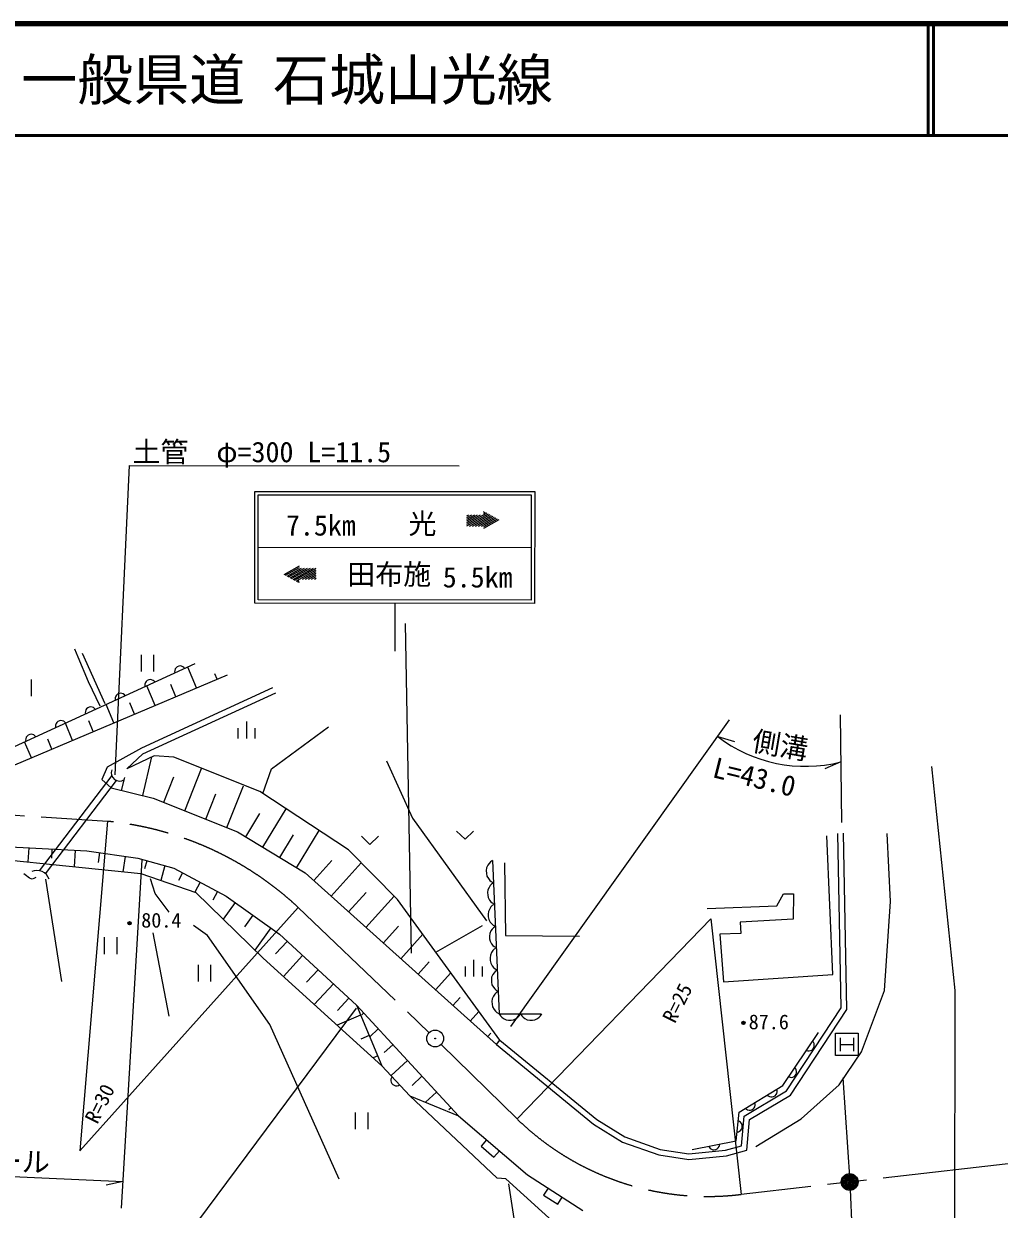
# Model space of a CAD drawing. Units: millimetres, scale not verified. Extents: x 40000 to 680000, y 20000 to 380000.
# Drawn here: x 216952 to 304115, y 274055 to 380000 of the extents above; entities that cross this region are included whole.
import ezdxf
from ezdxf.enums import TextEntityAlignment as Align

# ---------------------------------------------------------------- set-up
doc = ezdxf.new("R2010")
doc.units = ezdxf.units.MM
doc.header["$LTSCALE"] = 1000
doc.linetypes.add('CHAIN', pattern=[18.5, 12, -1.5, 3.5, -1.5])
for name, color, linetype, lineweight in [('M-BGD', 7, 'Continuous', 25), ('M-BGD-EXST', 7, 'Continuous', 25), ('M-BMK', 2, 'CHAIN', 13), ('M-BMK-OTRS', 5, 'Continuous', 25), ('M-BMK-SRVR', 3, 'Continuous', 25), ('M-STR-HTXT', 7, 'Continuous', 13), ('M-STR-STRC', 7, 'Continuous', 25), ('M-TTL', 2, 'Continuous', 140), ('M-TTL-LINE', 7, 'Continuous', 50)]:
    doc.layers.add(name, color=color, linetype=linetype, lineweight=lineweight)
doc.layers.add('M-TTL-TXT', color=7, linetype='Continuous')
doc.styles.add('ＭＳ ゴシック', font='')
doc.styles.get('ＭＳ ゴシック').set_extended_font_data('MS Gothic')

msp = doc.modelspace()

# ---------------------------------------------------------------- linework, layer by layer
at = {"layer": 'M-BGD'}
for p, q in [((222183, 323740), (224196, 319253)), ((227443, 323601), (227442, 322101)), ((228582, 322100), (228583, 323600)), ((232233, 322788), (213596, 314241)), ((230446, 322210), (230433, 322095)), ((230433, 322095), (230447, 321969)), ((230496, 322343), (230446, 322210)), ((230561, 322439), (230496, 322343)), ((230654, 322526), (230561, 322439)), ((230799, 322592), (230654, 322526)), ((230925, 322606), (230799, 322592)), ((231041, 322593), (230925, 322606)), ((231173, 322544), (231041, 322593)), ((231270, 322478), (231173, 322544)), ((231356, 322386), (231270, 322478)), ((232394, 320640), (231607, 322501)), ((213020, 312448), (235162, 321810)), ((217648, 319895), (217649, 321395)), ((227833, 321122), (227784, 320990)), ((227899, 321218), (227833, 321122)), ((227991, 321305), (227899, 321218)), ((228137, 321371), (227991, 321305)), ((228263, 321385), (228137, 321371)), ((228379, 321372), (228263, 321385)), ((228511, 321323), (228379, 321372)), ((228607, 321257), (228511, 321323)), ((228694, 321165), (228607, 321257)), ((234240, 321420), (234033, 321907)), ((225237, 319997), (225171, 319901)), ((225329, 320084), (225237, 319997)), ((225474, 320150), (225329, 320084)), ((225600, 320164), (225474, 320150)), ((225716, 320151), (225600, 320164)), ((225849, 320102), (225716, 320151)), ((225945, 320036), (225849, 320102)), ((226031, 319944), (225945, 320036)), ((239194, 320666), (227472, 315251)), ((227605, 314763), (239472, 320213)), ((227784, 320990), (227771, 320874)), ((227771, 320874), (227785, 320748)), ((228704, 319079), (227964, 320830)), ((230549, 319859), (230091, 320943)), ((222812, 318930), (222667, 318863)), ((222938, 318943), (222812, 318930)), ((223054, 318930), (222938, 318943)), ((223186, 318881), (223054, 318930)), ((225014, 317519), (224320, 319159)), ((225122, 319769), (225109, 319653)), ((225109, 319653), (225122, 319527)), ((225171, 319901), (225122, 319769)), ((226859, 318299), (226429, 319316)), ((222459, 318548), (222446, 318432)), ((222446, 318432), (222460, 318306)), ((222508, 318680), (222459, 318548)), ((222574, 318776), (222508, 318680)), ((222667, 318863), (222574, 318776)), ((223283, 318815), (223186, 318881)), ((223369, 318723), (223283, 318815)), ((219797, 317327), (219784, 317211)), ((219784, 317211), (219798, 317085)), ((219846, 317459), (219797, 317327)), ((219912, 317556), (219846, 317459)), ((220004, 317642), (219912, 317556)), ((220150, 317709), (220004, 317642)), ((220275, 317722), (220150, 317709)), ((220391, 317709), (220275, 317722)), ((220524, 317660), (220391, 317709)), ((220620, 317594), (220524, 317660)), ((220707, 317502), (220620, 317594)), ((221323, 315959), (220677, 317488)), ((223168, 316739), (222766, 317690)), ((236093, 317038), (236093, 316138)), ((236843, 317637), (236843, 316137)), ((237593, 317037), (237593, 316137)), ((239105, 313405), (244173, 317158)), ((217633, 314398), (217033, 315817)), ((217134, 316106), (217122, 315990)), ((217122, 315990), (217135, 315864)), ((217184, 316238), (217134, 316106)), ((217249, 316335), (217184, 316238)), ((217342, 316421), (217249, 316335)), ((217487, 316488), (217342, 316421)), ((217613, 316501), (217487, 316488)), ((217729, 316489), (217613, 316501)), ((217862, 316439), (217729, 316489)), ((217958, 316373), (217862, 316439)), ((218044, 316281), (217958, 316373)), ((219478, 315179), (219104, 316063)), ((227472, 315251), (224395, 313567)), ((226155, 313428), (227605, 314763)), ((228597, 314572), (226155, 313428)), ((227580, 311033), (228411, 314485)), ((230352, 314456), (228597, 314572)), ((238057, 311401), (230352, 314456)), ((249357, 314116), (251681, 309002)), ((224824, 312807), (218326, 304306)), ((224395, 313567), (223931, 312469)), ((225701, 311485), (225982, 312655)), ((229460, 310429), (230369, 312693)), ((231339, 309674), (232850, 313436)), ((238329, 311200), (239105, 313405)), ((218886, 304041), (225256, 312366)), ((223931, 312469), (224761, 311712)), ((224761, 311712), (228520, 310807)), ((235098, 308165), (236601, 311905)), ((228520, 310807), (236038, 307787)), ((233219, 308920), (234123, 311170)), ((245962, 306169), (238057, 311401)), ((236795, 307329), (238062, 309423)), ((238308, 306413), (240386, 309844)), ((251681, 309002), (258294, 299820)), ((181600, 308220), (222580, 306093)), ((236038, 307787), (242091, 304122)), ((239821, 305497), (241047, 307521)), ((241335, 304580), (243342, 307896)), ((247140, 307384), (247890, 306664)), ((247890, 306664), (248640, 307383)), ((255631, 307845), (256381, 307125)), ((256381, 307125), (257131, 307845)), ((289252, 295029), (288695, 307432)), ((289998, 292063), (289692, 307644)), ((290501, 291917), (290192, 307654)), ((294387, 301548), (294091, 307628)), ((206127, 306252), (227413, 304059)), ((217399, 306362), (217333, 305097)), ((219472, 306255), (219429, 305433)), ((221544, 306147), (221468, 304672)), ((222580, 306093), (227152, 305422)), ((223723, 305925), (223594, 305047)), ((226009, 305590), (225808, 304225)), ((227152, 305422), (230356, 304543)), ((227953, 305202), (227753, 304474)), ((242868, 303425), (244487, 305227)), ((250344, 301749), (245962, 306169)), ((258842, 305220), (258648, 305091)), ((258842, 305220), (259434, 291531)), ((229555, 304763), (229193, 303444)), ((230356, 304543), (235050, 302029)), ((231138, 304124), (230772, 303440)), ((242091, 304122), (259179, 288773)), ((244421, 302029), (247105, 305016)), ((258310, 304556), (258281, 304315)), ((258281, 304315), (258291, 304075)), ((258291, 304075), (258342, 303837)), ((258420, 304801), (258310, 304556)), ((258533, 304966), (258420, 304801)), ((258648, 305091), (258533, 304966)), ((259916, 305005), (259992, 298520)), ((217091, 303949), (216950, 304029)), ((217474, 303654), (217091, 303949)), ((217615, 303574), (217474, 303654)), ((217704, 303562), (217615, 303574)), ((217860, 303601), (217704, 303562)), ((218025, 303699), (217860, 303601)), ((220363, 294420), (218936, 303541)), ((227413, 304059), (232325, 302362)), ((228711, 302285), (228294, 303596)), ((232703, 303286), (232226, 302396)), ((258342, 303837), (258472, 303602)), ((258472, 303602), (258599, 303448)), ((258599, 303448), (258724, 303333)), ((258744, 303100), (258635, 302981)), ((258724, 303333), (258929, 303222)), ((258929, 303222), (258744, 303100)), ((229962, 300615), (228711, 302285)), ((232325, 302362), (238355, 296498)), ((234268, 302448), (233850, 301669)), ((235050, 302029), (239817, 298632)), ((245975, 300634), (247536, 302372)), ((247528, 299238), (250050, 302046)), ((258423, 302591), (258395, 302362)), ((258395, 302362), (258405, 302134)), ((258405, 302134), (258453, 301908)), ((258527, 302824), (258423, 302591)), ((258635, 302981), (258527, 302824)), ((284225, 301160), (284836, 302258)), ((284836, 302258), (285714, 302258)), ((285714, 302258), (285689, 299987)), ((235845, 301463), (234782, 299972)), ((259496, 289160), (250344, 301749)), ((258453, 301908), (258577, 301685)), ((258588, 300905), (258479, 300660)), ((258577, 301685), (258697, 301538)), ((258701, 301070), (258588, 300905)), ((258697, 301538), (258816, 301429)), ((258816, 301195), (258701, 301070)), ((258816, 301429), (259011, 301324)), ((259011, 301324), (258816, 301195)), ((278023, 300942), (284225, 301160)), ((293847, 293620), (294387, 301548)), ((237434, 300330), (236692, 299290)), ((258479, 300660), (258449, 300418)), ((258449, 300418), (258460, 300179)), ((258460, 300179), (258510, 299941)), ((258510, 299941), (258640, 299706)), ((285689, 299987), (280952, 299720)), ((229958, 291316), (228531, 298768)), ((233359, 298527), (232108, 299422)), ((239023, 299198), (237613, 297219)), ((249082, 297843), (250442, 299357)), ((253762, 297020), (257936, 299403)), ((258696, 298928), (258592, 298695)), ((258640, 299706), (258767, 299551)), ((258803, 299085), (258696, 298928)), ((258767, 299551), (258892, 299437)), ((258912, 299203), (258803, 299085)), ((258892, 299437), (259097, 299325)), ((259097, 299325), (258912, 299203)), ((280952, 299720), (281025, 298695)), ((224151, 298362), (224150, 296862)), ((225290, 296862), (225291, 298362)), ((238930, 290573), (233359, 298527)), ((240503, 297998), (239462, 296873)), ((239817, 298632), (246673, 292291)), ((250635, 296448), (252604, 298640)), ((258592, 298695), (258564, 298466)), ((258564, 298466), (258574, 298238)), ((258574, 298238), (258621, 298012)), ((258621, 298012), (258745, 297789)), ((258745, 297789), (258866, 297642)), ((259992, 298520), (266594, 298458)), ((281025, 298695), (279145, 298647)), ((279145, 298647), (279461, 294374)), ((241874, 296730), (240151, 294867)), ((258647, 296764), (258618, 296522)), ((258757, 297009), (258647, 296764)), ((258870, 297174), (258757, 297009)), ((258866, 297642), (258984, 297533)), ((258985, 297299), (258870, 297174)), ((258984, 297533), (259179, 297427)), ((259179, 297427), (258985, 297299)), ((232538, 295897), (232538, 294397)), ((233678, 294397), (233678, 295897)), ((238355, 296498), (248959, 286873)), ((252189, 295052), (253191, 296168)), ((256402, 295745), (256401, 294845)), ((257152, 296345), (257151, 294845)), ((257902, 295744), (257901, 294844)), ((258618, 296522), (258628, 296282)), ((258628, 296282), (258678, 296044)), ((258678, 296044), (258809, 295810)), ((258809, 295810), (258935, 295655)), ((258935, 295655), (259061, 295540)), ((243245, 295461), (242219, 294352)), ((253742, 293657), (255115, 295186)), ((258760, 294799), (258732, 294569)), ((258732, 294569), (258742, 294341)), ((258864, 295031), (258760, 294799)), ((258972, 295188), (258864, 295031)), ((259081, 295307), (258972, 295188)), ((259061, 295540), (259266, 295429)), ((259266, 295429), (259081, 295307)), ((279461, 294374), (289252, 295029)), ((244616, 294193), (242917, 292357)), ((258742, 294341), (258790, 294115)), ((258790, 294115), (258914, 293892)), ((258914, 293892), (259034, 293746)), ((259034, 293746), (259153, 293637)), ((259153, 293637), (259348, 293531)), ((259348, 293531), (259153, 293402)), ((291800, 288135), (293847, 293620)), ((245987, 292925), (244975, 291831)), ((255296, 292262), (255941, 292980)), ((258816, 292867), (258786, 292626)), ((258786, 292626), (258797, 292386)), ((258925, 293112), (258816, 292867)), ((259038, 293277), (258925, 293112)), ((259153, 293402), (259038, 293277)), ((247054, 291388), (244959, 290504)), ((246673, 292291), (248959, 286873)), ((255786, 282407), (246673, 292291)), ((247324, 291585), (247171, 291444)), ((256849, 290866), (257626, 291731)), ((258797, 292386), (258847, 292148)), ((258847, 292148), (258977, 291913)), ((258977, 291913), (259104, 291759)), ((259104, 291759), (259229, 291644)), ((259229, 291644), (259434, 291533)), ((259434, 291531), (263184, 291529)), ((259434, 291531), (259548, 291341)), ((261220, 291340), (261334, 291530)), ((261334, 291530), (261448, 291340)), ((263120, 291340), (263234, 291529)), ((285094, 284631), (289998, 292063)), ((285448, 284259), (290501, 291917)), ((245124, 276742), (238930, 290573)), ((259548, 291341), (259662, 291227)), ((259662, 291227), (259814, 291113)), ((259814, 291113), (260042, 290999)), ((260042, 290999), (260270, 290961)), ((260270, 290961), (260498, 290961)), ((260498, 290961), (260726, 290999)), ((260726, 290999), (260954, 291112)), ((260954, 291112), (261106, 291226)), ((261106, 291226), (261220, 291340)), ((261448, 291340), (261562, 291226)), ((261562, 291226), (261714, 291112)), ((261714, 291112), (261942, 290998)), ((261942, 290998), (262170, 290960)), ((262170, 290960), (262398, 290960)), ((262398, 290960), (262626, 290998)), ((262626, 290998), (262854, 291112)), ((262854, 291112), (263006, 291226)), ((263006, 291226), (263120, 291340)), ((247816, 289582), (247062, 289264)), ((248625, 290173), (247863, 289470)), ((258403, 289471), (258690, 289791)), ((284783, 285118), (287949, 289843)), ((249927, 288761), (249165, 288058)), ((259179, 288773), (259496, 289160)), ((259179, 288773), (267869, 281669)), ((259496, 289160), (268161, 282076)), ((286879, 288247), (287001, 288213)), ((287001, 288213), (287118, 288207)), ((287118, 288207), (287256, 288235)), ((287256, 288235), (287362, 288284)), ((287362, 288284), (287462, 288362)), ((287513, 288977), (287436, 289077)), ((287462, 288362), (287551, 288495)), ((287563, 288872), (287513, 288977)), ((287551, 288495), (287585, 288617)), ((287590, 288733), (287563, 288872)), ((287585, 288617), (287590, 288733)), ((248578, 287776), (248159, 287599)), ((251229, 287349), (249768, 286001)), ((289796, 285179), (291800, 288135)), ((248959, 286873), (251438, 284201)), ((285930, 286615), (285853, 286715)), ((285879, 285999), (285968, 286132)), ((285980, 286509), (285930, 286615)), ((285968, 286132), (286001, 286254)), ((286007, 286370), (285980, 286509)), ((286001, 286254), (286007, 286370)), ((249765, 285681), (249760, 285539)), ((249760, 285539), (249784, 285425)), ((249798, 285793), (249765, 285681)), ((249784, 285425), (249836, 285310)), ((249858, 285904), (249798, 285793)), ((249836, 285310), (249945, 285193)), ((249945, 285193), (250056, 285132)), ((250056, 285132), (250168, 285100)), ((250168, 285100), (250309, 285094)), ((250309, 285094), (250423, 285118)), ((250423, 285118), (250539, 285171)), ((252531, 285937), (251657, 285131)), ((280868, 282748), (284783, 285118)), ((285296, 285884), (285418, 285850)), ((285418, 285850), (285535, 285844)), ((285535, 285844), (285673, 285872)), ((285673, 285872), (285779, 285922)), ((285779, 285922), (285879, 285999)), ((286409, 282129), (289796, 285179)), ((251438, 284201), (255786, 282407)), ((251438, 284201), (259261, 276845)), ((253833, 284525), (252850, 283618)), ((281307, 282386), (285094, 284631)), ((281785, 282088), (285448, 284259)), ((283376, 284267), (283473, 284185)), ((283473, 284185), (283576, 284130)), ((283576, 284130), (283713, 284096)), ((283713, 284096), (283830, 284097)), ((283830, 284097), (283953, 284125)), ((283953, 284125), (284090, 284208)), ((284090, 284208), (284172, 284304)), ((284172, 284304), (284226, 284407)), ((284226, 284407), (284260, 284544)), ((284260, 284661), (284232, 284784)), ((284260, 284544), (284260, 284661)), ((255135, 283113), (254938, 282931)), ((281419, 283082), (281515, 283000)), ((281515, 283000), (281618, 282945)), ((281618, 282945), (281756, 282912)), ((281756, 282912), (281872, 282912)), ((281872, 282912), (281996, 282940)), ((281996, 282940), (282133, 283023)), ((282133, 283023), (282215, 283119)), ((282215, 283119), (282269, 283222)), ((282269, 283222), (282303, 283360)), ((282302, 283476), (282274, 283600)), ((282303, 283360), (282302, 283476)), ((246579, 282704), (246579, 281204)), ((247719, 281204), (247719, 282704)), ((255786, 282407), (261977, 277126)), ((268161, 282076), (270659, 280517)), ((280593, 280170), (280868, 282748)), ((280899, 281904), (280784, 281957)), ((280992, 281834), (280899, 281904)), ((281081, 281724), (280992, 281834)), ((281093, 279740), (281307, 282386)), ((281564, 279353), (281785, 282088)), ((282354, 279651), (286409, 282129)), ((267869, 281669), (270441, 280064)), ((280678, 280962), (280801, 280989)), ((280801, 280989), (280907, 281038)), ((280907, 281038), (281017, 281127)), ((281017, 281127), (281087, 281220)), ((281130, 281618), (281081, 281724)), ((281087, 281220), (281140, 281335)), ((281157, 281494), (281130, 281618)), ((281140, 281335), (281157, 281494)), ((258311, 280253), (257824, 279682)), ((270441, 280064), (273688, 278915)), ((270659, 280517), (273810, 279402)), ((276687, 279410), (280593, 280170)), ((278149, 279695), (278211, 279585)), ((279075, 279651), (279114, 279760)), ((279114, 279760), (279131, 279886)), ((279663, 279334), (281093, 279740)), ((257824, 279682), (258965, 278709)), ((258965, 278709), (259452, 279280)), ((273688, 278915), (276373, 278499)), ((273810, 279402), (276386, 279003)), ((276373, 278499), (279757, 278841)), ((276386, 279003), (279663, 279334)), ((278211, 279585), (278289, 279498)), ((278289, 279498), (278407, 279419)), ((278407, 279419), (278516, 279379)), ((278516, 279379), (278642, 279363)), ((278642, 279363), (278799, 279393)), ((278799, 279393), (278909, 279455)), ((278909, 279455), (278996, 279533)), ((278996, 279533), (279075, 279651)), ((279757, 278841), (281564, 279353)), ((260021, 276765), (259261, 276845)), ((264852, 272398), (260021, 276765)), ((261977, 277126), (266897, 273958)), ((260264, 276318), (262047, 264872)), ((263806, 275948), (263400, 275317)), ((263400, 275317), (264661, 274505)), ((264661, 274505), (265067, 275136))]:
    msp.add_line(p, q, dxfattribs=at)
msp.add_lwpolyline([(223769, 319025), (222741, 321195), (221815, 323395), (221528, 324121)], dxfattribs=at)
for centre, radius in [((226416, 299621), 150), ((226416, 299621), 90), ((226416, 299621), 30), ((281256, 290707), 150), ((281256, 290707), 90), ((281256, 290707), 30)]:
    msp.add_circle(centre, radius, dxfattribs=at)
for centre, radius, start, end in [((225522, 313060), 743, 159.49962, 304.77138), ((218112, 303128), 1197, 21.28322, 111.93819)]:
    msp.add_arc(centre, radius, start, end, dxfattribs=at)
at = {"layer": 'M-BGD-EXST'}
for p, q in [((289493, 287788), (289494, 289788)), ((289494, 289788), (291494, 289787)), ((289894, 289388), (289893, 288188)), ((291094, 289387), (291093, 288187)), ((291494, 289787), (291493, 287787)), ((289894, 288788), (291094, 288787)), ((291493, 287787), (289493, 287788))]:
    msp.add_line(p, q, dxfattribs=at)
at = {"layer": 'M-BMK'}
for p, q in [((181588, 311577), (224425, 308724)), ((241475, 301030), (253176, 289835)), ((254253, 288791), (261038, 282124)), ((305668, 278202), (281064, 275388))]:
    msp.add_line(p, q, dxfattribs=at)
for centre, radius, start, end in [((221629, 279788), 29071, 46.94739, 84.47985), ((278073, 299631), 24427, 225.78293, 277.03206)]:
    msp.add_arc(centre, radius, start, end, dxfattribs=at)
at = {"layer": 'M-BMK-OTRS'}
for p, q in [((298045, 313633), (300132, 293607)), ((300132, 293607), (300111, 246806)), ((290149, 285802), (290748, 276496)), ((290748, 276496), (291240, 266205))]:
    msp.add_line(p, q, dxfattribs=at)
at = {"layer": 'M-BMK-SRVR'}
for centre, radius in [((253718, 289316), 750), ((253718, 289316), 30), ((290748, 276496), 750), ((290748, 276496), 660), ((290748, 276496), 570), ((290748, 276496), 480), ((290748, 276496), 390), ((290748, 276496), 300), ((290748, 276496), 210), ((290748, 276496), 120), ((290748, 276496), 30)]:
    msp.add_circle(centre, radius, dxfattribs=at)
at = {"layer": 'M-STR-HTXT'}
for p, q in [((225119, 312885), (226418, 340517)), ((226418, 340517), (255845, 340504)), ((289903, 318255), (290018, 308607)), ((260472, 290397), (280017, 317783)), ((278955, 316294), (280447, 315847)), ((289953, 314036), (288522, 313422)), ((224425, 308724), (221954, 279292)), ((225681, 274152), (227540, 305297)), ((221954, 279292), (241475, 301030)), ((261038, 282124), (278335, 299996)), ((278335, 299996), (281064, 275388)), ((229980, 269592), (246697, 292013)), ((196940, 277845), (225824, 276544)), ((225824, 276544), (224304, 276201))]:
    msp.add_line(p, q, dxfattribs=at)
msp.add_arc((286787, 326526), 12885, 232.56901, 284.22603, dxfattribs=at)
at = {"layer": 'M-STR-STRC'}
for p, q in [((237601, 328209), (237606, 338209)), ((237606, 338209), (262606, 338198)), ((262606, 338198), (262601, 328198)), ((237901, 328509), (237905, 337909)), ((237905, 337909), (262305, 337898)), ((262305, 337898), (262301, 328498)), ((258454, 336173), (256524, 335102)), ((256677, 336079), (256525, 335994)), ((258016, 336078), (256525, 335250)), ((257748, 336078), (256525, 335399)), ((257480, 336078), (256525, 335548)), ((257213, 336078), (256525, 335697)), ((256945, 336078), (256525, 335845)), ((258588, 336098), (256751, 335079)), ((258722, 336024), (257018, 335078)), ((258856, 335949), (257286, 335078)), ((258989, 335875), (257554, 335078)), ((258053, 336396), (258025, 336381)), ((258187, 336322), (258025, 336232)), ((258320, 336247), (258025, 336083)), ((259123, 335801), (257821, 335078)), ((259257, 335726), (258024, 335042)), ((259391, 335652), (258024, 334893)), ((237903, 333209), (262303, 333198)), ((240211, 330783), (241578, 331542)), ((240345, 330709), (241578, 331393)), ((240479, 330634), (241781, 331357)), ((240613, 330560), (242048, 331357)), ((240746, 330486), (242316, 331357)), ((240880, 330411), (242584, 331357)), ((241014, 330337), (242851, 331356)), ((241148, 330262), (243078, 331333)), ((241586, 330357), (243078, 331185)), ((241854, 330357), (243077, 331036)), ((242122, 330357), (243077, 330887)), ((242389, 330357), (243077, 330738)), ((242657, 330356), (243077, 330590)), ((241282, 330188), (241577, 330352)), ((241415, 330113), (241577, 330203)), ((241549, 330039), (241577, 330054)), ((242925, 330356), (243077, 330441)), ((262301, 328498), (237901, 328509)), ((262601, 328198), (237601, 328209)), ((250101, 328203), (250099, 323941)), ((251029, 326388), (251571, 296933))]:
    msp.add_line(p, q, dxfattribs=at)
at = {"layer": 'M-TTL'}
msp.add_line((680000, 380000), (40000, 380000), dxfattribs=at)
at = {"layer": 'M-TTL-LINE'}
for p, q in [((297750, 380000), (297750, 370000)), ((298250, 380000), (298250, 370000)), ((40000, 370000), (680000, 370000))]:
    msp.add_line(p, q, dxfattribs=at)

# ---------------------------------------------------------------- texts
at = {"layer": 'M-BGD', "style": 'ＭＳ ゴシック'}
for s, p in [('80.4', (227452, 298831)), ('87.6', (281724, 289746))]:
    msp.add_text(s, height=1320, rotation=359.975, dxfattribs=at).set_placement(p, align=Align.BOTTOM_LEFT)
at = {"layer": 'M-STR-HTXT', "style": 'ＭＳ ゴシック'}
for s, height, rotation, p in [('土管\u3000φ=300 L=11.5', 1833, 359.975, (226664, 340270)), ('側溝', 1833, 350.275, (281842, 314515)), ('L=43.0', 1833, 346.075, (278258, 312159)), ('R=25', 1320, 63.375, (275488, 290416)), ('R=30', 1320, 63.375, (223887, 281420)), ('ガードレール', 1833, 357.775, (204249, 277355))]:
    msp.add_text(s, height=height, rotation=rotation, dxfattribs=at).set_placement(p, align=Align.BOTTOM_LEFT)
at = {"layer": 'M-STR-STRC', "style": 'ＭＳ ゴシック'}
for s, p in [('7.5km', (240382, 333712)), ('光', (251328, 333859)), ('田布施', (245852, 329331)), ('5.5km', (254391, 329070))]:
    msp.add_text(s, height=1833, rotation=359.975, dxfattribs=at).set_placement(p, align=Align.BOTTOM_LEFT)
at = {"layer": 'M-TTL-TXT', "style": 'ＭＳ ゴシック'}
msp.add_text('一般県道 石城山光線', height=3666, dxfattribs=at).set_placement((216734, 375000), align=Align.MIDDLE_LEFT)

doc.saveas('drawing.dxf')
